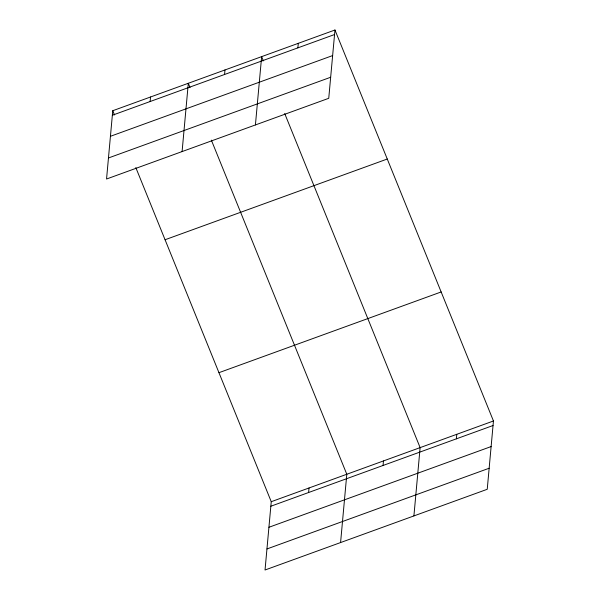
<?xml version="1.0" encoding="UTF-8"?>
<svg xmlns="http://www.w3.org/2000/svg" width="600" height="600" viewBox="0 0 600 600"><rect width="100%" height="100%" fill="white"/><g stroke="black" fill="none" stroke-linecap="round" stroke-linejoin="round"><path stroke-width="0.9" d="M112.762 110.715L106.545 179.017L328.748 98.302L334.965 30L112.762 110.715L114.488 114.96M150.127 101.528L150.54 96.998M182.093 151.575L188.31 83.273L190.035 87.517M224.565 74.49L224.978 69.953M255.42 124.935L261.638 56.64L263.355 60.877M297.885 47.858L298.298 43.32M135.817 167.587L271.252 501.697L265.035 570L487.237 489.285L493.455 420.982L334.965 30M308.61 492.518L309.03 487.98M340.582 542.558L346.8 474.255L211.365 140.145M383.048 465.472L383.46 460.942M413.91 515.918L420.127 447.623L284.692 113.512M456.375 438.84L456.787 434.303M112.35 115.252L334.553 34.537M110.438 136.297L332.632 55.575M108.465 157.972L330.66 77.258M165.067 239.745L387.263 159.023M218.955 372.675L441.15 291.96M271.252 501.697L493.455 420.982M270.84 506.235L493.035 425.52M268.928 527.28L491.123 446.565M266.955 548.955L489.15 468.24"/></g></svg>
